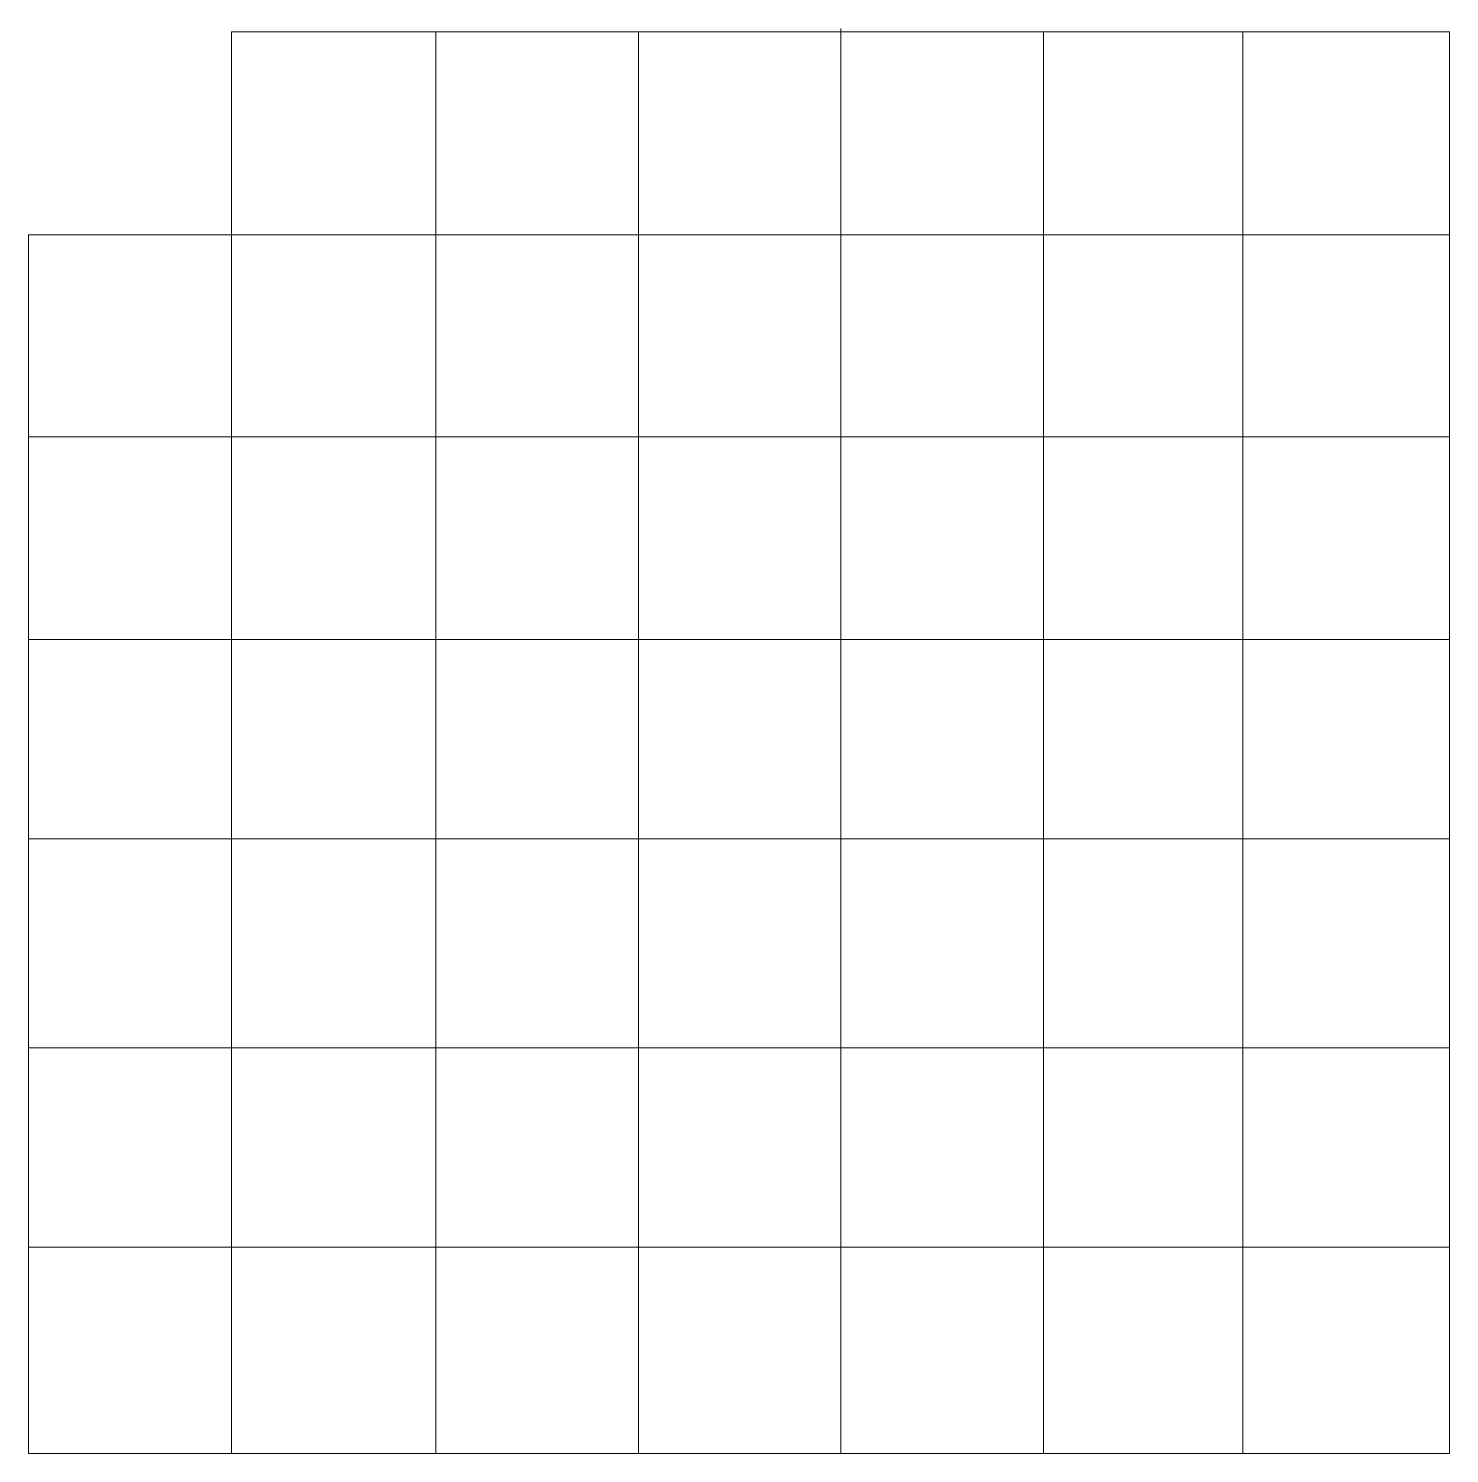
# Model space of a CAD drawing. Header units: inches. Extents: x -2.03 to 1.18, y -1.09 to 2.13.
import ezdxf
from ezdxf.lldxf.tags import DXFTag

# ---------------------------------------------------------------- set-up
doc = ezdxf.new("R2010")
doc.units = ezdxf.units.IN
doc.header["$MEASUREMENT"] = 0
doc.layers.add('Layer 1', color=7, linetype='Continuous')
tags = doc.linetypes.add('New Line1', pattern=[0.7, 0.2, -0.5]).pattern_tags.tags
tags[6:7] = [DXFTag(74, 4), DXFTag(75, 0), DXFTag(340, '0'), DXFTag(46, 1.0), DXFTag(50, 0.0), DXFTag(44, 0.0), DXFTag(45, 0.0)]
tags[4:5] = [DXFTag(74, 4), DXFTag(75, 0), DXFTag(340, '0'), DXFTag(46, 1.0), DXFTag(50, 0.0), DXFTag(44, 0.0), DXFTag(45, 0.0)]
tags = doc.linetypes.add('New Line10', pattern=[0.7, 0.2, -0.5]).pattern_tags.tags
tags[6:7] = [DXFTag(74, 4), DXFTag(75, 0), DXFTag(340, '0'), DXFTag(46, 1.0), DXFTag(50, 0.0), DXFTag(44, 0.0), DXFTag(45, 0.0)]
tags[4:5] = [DXFTag(74, 4), DXFTag(75, 0), DXFTag(340, '0'), DXFTag(46, 1.0), DXFTag(50, 0.0), DXFTag(44, 0.0), DXFTag(45, 0.0)]
tags = doc.linetypes.add('New Line11', pattern=[0.7, 0.2, -0.5]).pattern_tags.tags
tags[6:7] = [DXFTag(74, 4), DXFTag(75, 0), DXFTag(340, '0'), DXFTag(46, 1.0), DXFTag(50, 0.0), DXFTag(44, 0.0), DXFTag(45, 0.0)]
tags[4:5] = [DXFTag(74, 4), DXFTag(75, 0), DXFTag(340, '0'), DXFTag(46, 1.0), DXFTag(50, 0.0), DXFTag(44, 0.0), DXFTag(45, 0.0)]
tags = doc.linetypes.add('New Line12', pattern=[0.7, 0.2, -0.5]).pattern_tags.tags
tags[6:7] = [DXFTag(74, 4), DXFTag(75, 0), DXFTag(340, '0'), DXFTag(46, 1.0), DXFTag(50, 0.0), DXFTag(44, 0.0), DXFTag(45, 0.0)]
tags[4:5] = [DXFTag(74, 4), DXFTag(75, 0), DXFTag(340, '0'), DXFTag(46, 1.0), DXFTag(50, 0.0), DXFTag(44, 0.0), DXFTag(45, 0.0)]
tags = doc.linetypes.add('New Line2', pattern=[0.7, 0.2, -0.5]).pattern_tags.tags
tags[6:7] = [DXFTag(74, 4), DXFTag(75, 0), DXFTag(340, '0'), DXFTag(46, 1.0), DXFTag(50, 0.0), DXFTag(44, 0.0), DXFTag(45, 0.0)]
tags[4:5] = [DXFTag(74, 4), DXFTag(75, 0), DXFTag(340, '0'), DXFTag(46, 1.0), DXFTag(50, 0.0), DXFTag(44, 0.0), DXFTag(45, 0.0)]
tags = doc.linetypes.add('New Line3', pattern=[0.7, 0.2, -0.5]).pattern_tags.tags
tags[6:7] = [DXFTag(74, 4), DXFTag(75, 0), DXFTag(340, '0'), DXFTag(46, 1.0), DXFTag(50, 0.0), DXFTag(44, 0.0), DXFTag(45, 0.0)]
tags[4:5] = [DXFTag(74, 4), DXFTag(75, 0), DXFTag(340, '0'), DXFTag(46, 1.0), DXFTag(50, 0.0), DXFTag(44, 0.0), DXFTag(45, 0.0)]
tags = doc.linetypes.add('New Line4', pattern=[0.7, 0.2, -0.5]).pattern_tags.tags
tags[6:7] = [DXFTag(74, 4), DXFTag(75, 0), DXFTag(340, '0'), DXFTag(46, 1.0), DXFTag(50, 0.0), DXFTag(44, 0.0), DXFTag(45, 0.0)]
tags[4:5] = [DXFTag(74, 4), DXFTag(75, 0), DXFTag(340, '0'), DXFTag(46, 1.0), DXFTag(50, 0.0), DXFTag(44, 0.0), DXFTag(45, 0.0)]
tags = doc.linetypes.add('New Line5', pattern=[0.7, 0.2, -0.5]).pattern_tags.tags
tags[6:7] = [DXFTag(74, 4), DXFTag(75, 0), DXFTag(340, '0'), DXFTag(46, 1.0), DXFTag(50, 0.0), DXFTag(44, 0.0), DXFTag(45, 0.0)]
tags[4:5] = [DXFTag(74, 4), DXFTag(75, 0), DXFTag(340, '0'), DXFTag(46, 1.0), DXFTag(50, 0.0), DXFTag(44, 0.0), DXFTag(45, 0.0)]
tags = doc.linetypes.add('New Line6', pattern=[0.7, 0.2, -0.5]).pattern_tags.tags
tags[6:7] = [DXFTag(74, 4), DXFTag(75, 0), DXFTag(340, '0'), DXFTag(46, 1.0), DXFTag(50, 0.0), DXFTag(44, 0.0), DXFTag(45, 0.0)]
tags[4:5] = [DXFTag(74, 4), DXFTag(75, 0), DXFTag(340, '0'), DXFTag(46, 1.0), DXFTag(50, 0.0), DXFTag(44, 0.0), DXFTag(45, 0.0)]
tags = doc.linetypes.add('New Line7', pattern=[0.7, 0.2, -0.5]).pattern_tags.tags
tags[6:7] = [DXFTag(74, 4), DXFTag(75, 0), DXFTag(340, '0'), DXFTag(46, 1.0), DXFTag(50, 0.0), DXFTag(44, 0.0), DXFTag(45, 0.0)]
tags[4:5] = [DXFTag(74, 4), DXFTag(75, 0), DXFTag(340, '0'), DXFTag(46, 1.0), DXFTag(50, 0.0), DXFTag(44, 0.0), DXFTag(45, 0.0)]
tags = doc.linetypes.add('New Line8', pattern=[0.7, 0.2, -0.5]).pattern_tags.tags
tags[6:7] = [DXFTag(74, 4), DXFTag(75, 0), DXFTag(340, '0'), DXFTag(46, 1.0), DXFTag(50, 0.0), DXFTag(44, 0.0), DXFTag(45, 0.0)]
tags[4:5] = [DXFTag(74, 4), DXFTag(75, 0), DXFTag(340, '0'), DXFTag(46, 1.0), DXFTag(50, 0.0), DXFTag(44, 0.0), DXFTag(45, 0.0)]
tags = doc.linetypes.add('New Line9', pattern=[0.7, 0.2, -0.5]).pattern_tags.tags
tags[6:7] = [DXFTag(74, 4), DXFTag(75, 0), DXFTag(340, '0'), DXFTag(46, 1.0), DXFTag(50, 0.0), DXFTag(44, 0.0), DXFTag(45, 0.0)]
tags[4:5] = [DXFTag(74, 4), DXFTag(75, 0), DXFTag(340, '0'), DXFTag(46, 1.0), DXFTag(50, 0.0), DXFTag(44, 0.0), DXFTag(45, 0.0)]

msp = doc.modelspace()

# ---------------------------------------------------------------- linework, layer by layer
at = {"layer": 'Layer 1', "color": 250, "linetype": 'New Line4', "lineweight": 9}
msp.add_lwpolyline([(-0.195, 2.1259), (-0.195, -1.0878)], dxfattribs=at)
at = {"layer": 'Layer 1', "color": 250, "lineweight": 9}
for points in [[(-2.028, -1.0878), (1.1781, -1.0878), (1.1781, 2.1184)], [(1.1781, 2.1184), (-1.57, 2.1184)], [(-1.57, 2.1184), (-1.57, 1.6604)], [(-1.57, 1.6604), (-2.028, 1.6604)], [(-2.028, 1.6604), (-2.028, -1.0878)]]:
    msp.add_lwpolyline(points, dxfattribs=at)
at = {"layer": 'Layer 1', "color": 250, "linetype": 'New Line2', "lineweight": 9}
msp.add_lwpolyline([(-1.1089, 2.1184), (-1.1089, -1.0878)], dxfattribs=at)
at = {"layer": 'Layer 1', "color": 250, "linetype": 'New Line3', "lineweight": 9}
msp.add_lwpolyline([(-0.652, 2.1184), (-0.652, -1.0878)], dxfattribs=at)
at = {"layer": 'Layer 1', "color": 250, "linetype": 'New Line5', "lineweight": 9}
msp.add_lwpolyline([(0.2619, 2.1184), (0.2619, -1.0878)], dxfattribs=at)
at = {"layer": 'Layer 1', "color": 250, "linetype": 'New Line6', "lineweight": 9}
msp.add_lwpolyline([(0.7118, 2.1184), (0.7118, -1.0878)], dxfattribs=at)
at = {"layer": 'Layer 1', "color": 250, "linetype": 'New Line1', "lineweight": 9}
msp.add_lwpolyline([(-1.57, 1.6604), (-1.57, -1.0878)], dxfattribs=at)
at = {"layer": 'Layer 1', "color": 250, "linetype": 'New Line7', "lineweight": 9}
msp.add_lwpolyline([(-1.57, 1.6604), (1.1781, 1.6604)], dxfattribs=at)
at = {"layer": 'Layer 1', "color": 250, "linetype": 'New Line8', "lineweight": 9}
msp.add_lwpolyline([(-2.028, 1.205), (1.1781, 1.205)], dxfattribs=at)
at = {"layer": 'Layer 1', "color": 250, "linetype": 'New Line9', "lineweight": 9}
msp.add_lwpolyline([(-2.028, 0.7481), (1.1781, 0.7481)], dxfattribs=at)
at = {"layer": 'Layer 1', "color": 250, "linetype": 'New Line10', "lineweight": 9}
msp.add_lwpolyline([(-2.028, 0.2982), (1.1781, 0.2982)], dxfattribs=at)
at = {"layer": 'Layer 1', "color": 250, "linetype": 'New Line11', "lineweight": 9}
msp.add_lwpolyline([(-2.028, -0.1729), (1.1781, -0.1729)], dxfattribs=at)
at = {"layer": 'Layer 1', "color": 250, "linetype": 'New Line12', "lineweight": 9}
msp.add_lwpolyline([(-2.028, -0.6228), (1.1781, -0.6228)], dxfattribs=at)

doc.saveas('drawing.dxf')
